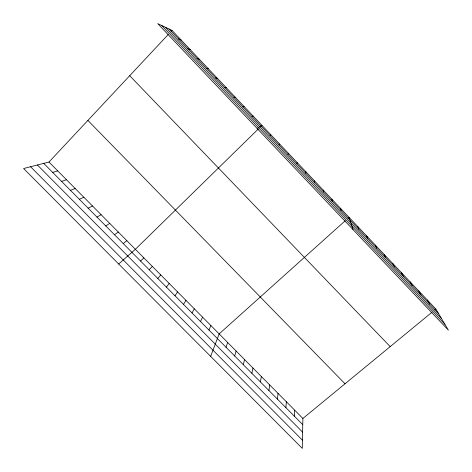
<?xml version="1.0" encoding="UTF-8"?>
<svg xmlns="http://www.w3.org/2000/svg" width="472" height="472" viewBox="0 0 472 472"><rect width="100%" height="100%" fill="white"/><g stroke="black" fill="none" stroke-linecap="round" stroke-linejoin="round"><path stroke-width="0.71" d="M48.976 162.038L302.888 418.457L302.292 448.382L23.6 168.522L48.976 162.038L168.227 34.515M305.791 173.33L305.868 171.731M294.345 416.174L294.628 410.115M285.902 407.661L286.345 401.749M277.436 399.111L278.037 393.359M268.934 390.545L269.707 384.94M260.414 381.948L261.346 376.503M296.888 163.931L297.148 162.527M251.865 373.322L252.957 368.03M243.286 364.673L244.549 359.534M234.684 355.994L236.106 351.015M226.053 347.286L227.646 342.471M287.961 154.503L288.398 153.288M210.654 356.36L219.155 333.893L345.303 220.689M208.96 330.046L210.89 325.55M200.506 321.521L202.6 317.178M192.027 312.966L194.281 308.776M183.519 304.381L185.944 300.357M278.999 145.04L279.625 144.019M174.982 295.773L177.578 291.908M166.421 287.135L169.188 283.43M157.837 278.474L160.769 274.934M149.223 269.789L152.326 266.409M171.1 31.441L172.056 30.42L435.874 309.036L448.4 330.17L157.713 23.618L172.056 30.42M270.008 135.547L270.822 134.721M258.343 128.962L135.364 249.281L118.69 264.013M260.945 126.413L261.99 125.393L257.128 128.455M140.579 261.069L143.86 257.854M347.976 218.294L349.044 217.332L353.044 229.61M302.888 418.457L432.051 312.181M434.783 309.933L435.874 309.036M123.216 243.558L126.844 240.673M114.495 234.761L118.301 232.041M105.746 225.935L109.728 223.386M96.972 217.085L101.126 214.701M88.17 208.205L92.506 205.993M79.337 199.296L83.851 197.255M70.475 190.358L75.172 188.493M251.936 116.472L253.128 116.035M61.59 181.395L66.469 179.702M52.675 172.398L57.737 170.882M242.856 106.884L244.236 106.648M233.746 97.261L235.316 97.226M224.601 87.615L226.371 87.78M215.433 77.927L217.391 78.299M206.229 68.21L208.382 68.782M196.995 58.463L199.349 59.242M187.726 48.681L190.281 49.666M178.434 38.869L181.183 40.061M30.574 166.74L302.452 440.187M43.731 163.377L302.764 424.664M37.406 164.993L302.617 432.134M87.892 120.425L345.02 383.789M129.706 75.715L390.197 346.613M161.672 25.494L444.954 324.358M169.106 29.022L438.458 313.402M165.542 27.329L441.58 318.665M427.319 299.997L429.732 304.186M418.735 290.929L420.977 294.941M410.121 281.837L412.192 285.666M401.483 272.71L403.377 276.362M392.81 263.559L394.533 267.022M384.114 254.373L385.659 257.653M375.393 245.157L376.756 248.254M366.638 235.911L367.824 238.826M357.853 226.637L358.862 229.362M340.465 208.27L341.108 210.618M331.857 199.184L332.323 201.343M323.22 190.063L323.509 192.039M314.558 180.912L314.665 182.699"/></g></svg>
